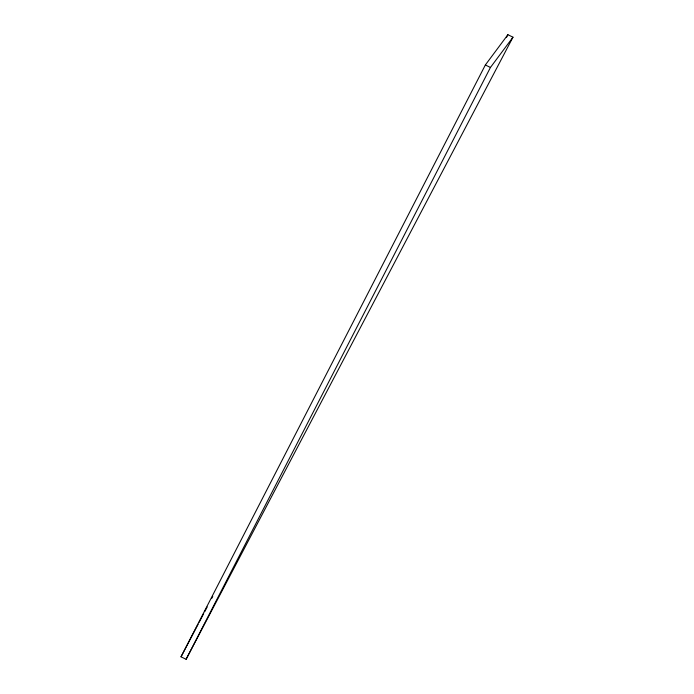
<?xml version="1.0" encoding="UTF-8"?>
<svg xmlns="http://www.w3.org/2000/svg" width="694" height="694" viewBox="0 0 694 694"><rect width="100%" height="100%" fill="white"/><g stroke="black" fill="none" stroke-linecap="round" stroke-linejoin="round"><path stroke-width="1.04" d="M181.021 656.802L485.358 64.967L507.895 34.7L512.979 37.198L186.105 659.3L181.021 656.802L198.146 624.21M186.105 659.3L490.441 67.465L512.979 37.198M199.152 622.292L203.68 613.661M204.695 611.744L207.211 606.955M211.739 598.323L212.754 596.406M506.386 37.571L507.895 34.7M485.358 64.967L490.441 67.465"/></g></svg>
